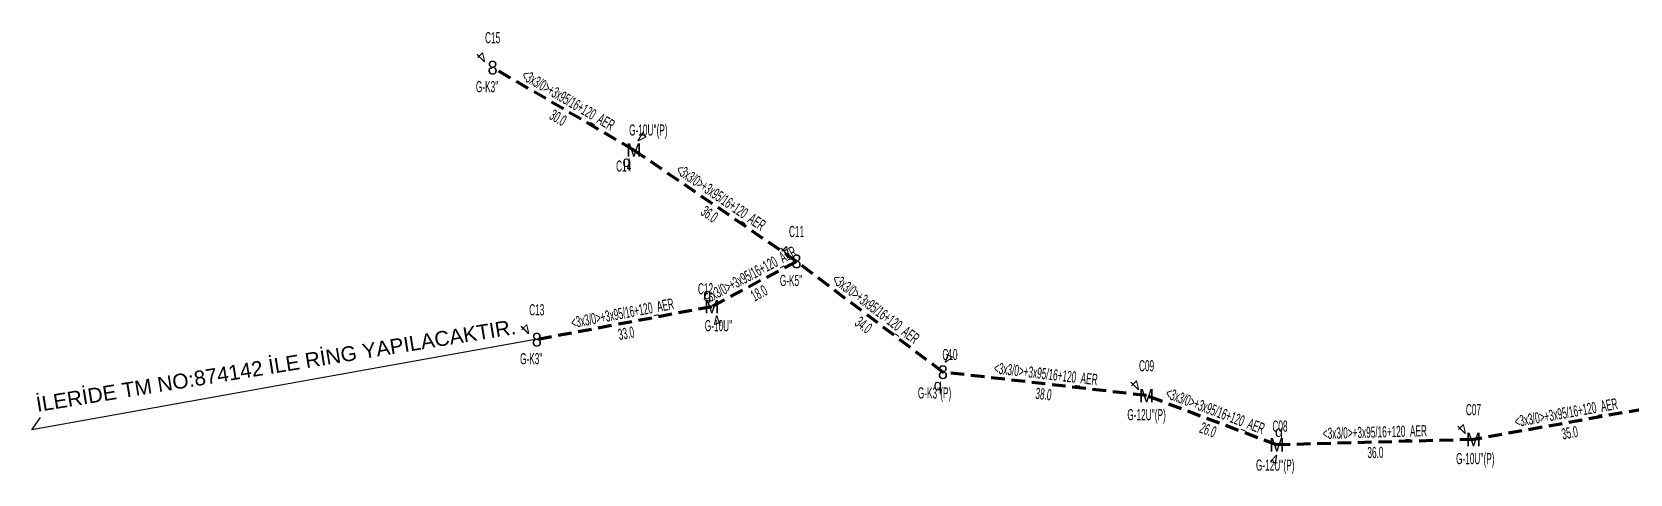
# Model space of a CAD drawing. Header units: millimetres. Extents: x 575398 to 593980, y 4181204 to 4193824.
# Drawn here: x 578941.2 to 579235.1, y 4188214.8 to 4188296.1 of the extents above; entities that cross this region are included whole.
import ezdxf
from ezdxf.enums import TextEntityAlignment as Align

# ---------------------------------------------------------------- set-up
doc = ezdxf.new("R2010")
doc.units = ezdxf.units.MM
doc.linetypes.add('DASHED', pattern=[3.75, 2.5, -1.25])
for name, color, linetype, lineweight in [('DIREK_OG_YENI', 10, 'Continuous', 25), ('HAT_OG_HAVAI_ILERDE', 1, 'DASHED', 70), ('KULLANICI', 1, 'Continuous', 25)]:
    doc.layers.add(name, color=color, linetype=linetype, lineweight=lineweight)
doc.styles.add('Direk', font='B_CAD')
doc.styles.get("Standard").update_dxf_attribs({"font": 'Arial'})

msp = doc.modelspace()

# ---------------------------------------------------------------- linework, layer by layer
at = {"layer": 'HAT_OG_HAVAI_ILERDE'}
for p, q in [((579051.852, 4188274.369), (579025.88, 4188289.518)), ((579081.776, 4188253.888), (579051.852, 4188274.369)), ((579081.776, 4188253.888), (579066.198, 4188245.566)), ((579108.683894, 4188233.516228), (579081.776, 4188253.888)), ((579066.198, 4188245.566), (579034.005, 4188239.495)), ((579146.142, 4188229.205), (579108.683894, 4188233.516228)), ((579170.093, 4188220.151), (579146.142, 4188229.205)), ((579241.018508, 4188227.348556), (579206.26, 4188221.133)), ((579206.26, 4188221.133), (579170.093, 4188220.151))]:
    msp.add_line(p, q, dxfattribs=at)
at = {"layer": 'KULLANICI'}
for p, q in [((579033.76962, 4188239.558282), (578941.164994, 4188222.942564)), ((578941.164994, 4188222.942564), (578942.740687, 4188225.193554))]:
    msp.add_line(p, q, dxfattribs=at)

# ---------------------------------------------------------------- texts
at = {"layer": 'DIREK_OG_YENI', "width": 0.53}
for s, p in [('C15', (579025.88, 4188295.018)), ("G-K3''", (579024.868285, 4188286.018)), ("G-10U''(P)", (579054.519962, 4188278.052809)), ('C14', (579049.980652, 4188271.411289)), ('C11', (579081.776, 4188259.388)), ('C12', (579065.035687, 4188248.867368)), ("G-K5''", (579080.764285, 4188250.388)), ('C13', (579034.005, 4188244.995)), ("G-10U''", (579067.425068, 4188242.080708)), ('C10', (579109.98635, 4188236.76486)), ("G-K3''", (579032.993285, 4188235.995)), ('C09', (579146.142, 4188234.705)), ("G-K3''(P)", (579107.158896, 4188229.712526)), ("G-12U''(P)", (579146.142, 4188225.705)), ('C07', (579206.26, 4188226.633)), ('C08', (579170.675256, 4188223.602228)), ("G-12U''(P)", (579169.803479, 4188216.436155)), ("G-10U''(P)", (579206.59721, 4188217.633))]:
    msp.add_text(s, height=2.05, dxfattribs=at).set_placement(p, align=Align.MIDDLE_CENTER)
at = {"layer": 'DIREK_OG_YENI', "color": 32, "style": 'Direk'}
for rotation, p in [(225.000001, (579023.900101, 4188291.497899)), (147.678398, (579053.349079, 4188276.735169)), (225.000001, (579079.796101, 4188255.867899)), (379.395647, (579067.127851, 4188242.924906)), (225.000001, (579032.025101, 4188241.474899)), (158.152935, (579109.725859, 4188236.115133)), (225.000001, (579144.162101, 4188231.184899)), (225.000001, (579204.280101, 4188223.112899)), (350.423812, (579169.627195, 4188217.390017))]:
    msp.add_text('4', height=2, rotation=rotation, dxfattribs=at).set_placement(p, align=Align.MIDDLE_CENTER)
at = {"layer": 'DIREK_OG_YENI', "style": 'Direk'}
for s, p in [('8', (579025.88, 4188289.518)), ('M', (579051.852, 4188274.369)), ('8', (579081.776, 4188253.888)), ('M', (579066.198, 4188245.566)), ('8', (579034.005, 4188239.495)), ('8', (579108.683894, 4188233.516228)), ('M', (579146.142, 4188229.205)), ('M', (579170.093, 4188220.151)), ('M', (579206.26, 4188221.133))]:
    msp.add_text(s, height=2.5, dxfattribs=at).set_placement(p, align=Align.MIDDLE_CENTER)
at = {"layer": 'DIREK_OG_YENI', "color": 4, "style": 'Direk'}
for p in [(579050.515323, 4188272.256349), (579065.367776, 4188247.92412), (579107.753568, 4188231.195777), (579170.508897, 4188222.616163)]:
    msp.add_text('q', height=2, dxfattribs=at).set_placement(p, align=Align.MIDDLE_CENTER)
at = {"layer": 'HAT_OG_HAVAI_ILERDE', "lineweight": 30, "width": 0.53}
for rotation, p in [(329.745758, (579039.294262, 4188282.677728, 289512.94)), (325.610939, (579067.294088, 4188264.829938, 289525.926)), (388.111798, (579073.586486, 4188250.476725, 289533.099)), (322.8709, (579095.743018, 4188244.3798, 289540.888)), (370.679497, (579049.943982, 4188243.365777, 289517.0025)), (353.434451, (579127.510136, 4188232.20504, 289554.341947)), (339.292315, (579158.41806, 4188225.473087, 289573.071)), (370.138537, (579223.489629, 4188225.077505, 289603.13)), (361.555303, (579188.153429, 4188221.491687, 289585.0465))]:
    msp.add_text('<3x3/0>+3x95/16+120_AER', height=2.05, rotation=rotation, dxfattribs=at).set_placement(p, align=Align.CENTER)
for s, rotation, p in [('30.0', 329.745758, (579038.437738, 4188281.209272, 289512.94)), ('36.0', 325.610939, (579066.333912, 4188263.427062, 289525.926)), ('18.0', 388.111798, (579074.387514, 4188248.977275, 289533.099)), ('34.0', 322.8709, (579094.716876, 4188243.024428, 289540.888)), ('33.0', 370.679497, (579050.259018, 4188241.695223, 289517.0025)), ('38.0', 353.434451, (579127.315758, 4188230.516189, 289554.341947)), ('26.0', 339.292315, (579157.81694, 4188223.882913, 289573.071)), ('35.0', 370.138537, (579223.788878, 4188223.404051, 289603.13)), ('36.0', 361.555303, (579188.199571, 4188219.792313, 289585.0465))]:
    msp.add_text(s, height=2.05, rotation=rotation, dxfattribs=at).set_placement(p, align=Align.TOP_CENTER)
at = {"layer": 'KULLANICI'}
msp.add_text('İLERİDE TM NO:874142 İLE RİNG YAPILACAKTIR.', height=2.7459, rotation=9.2461, dxfattribs=at).set_placement((578942.17794, 4188226.2065))

doc.saveas('drawing.dxf')
